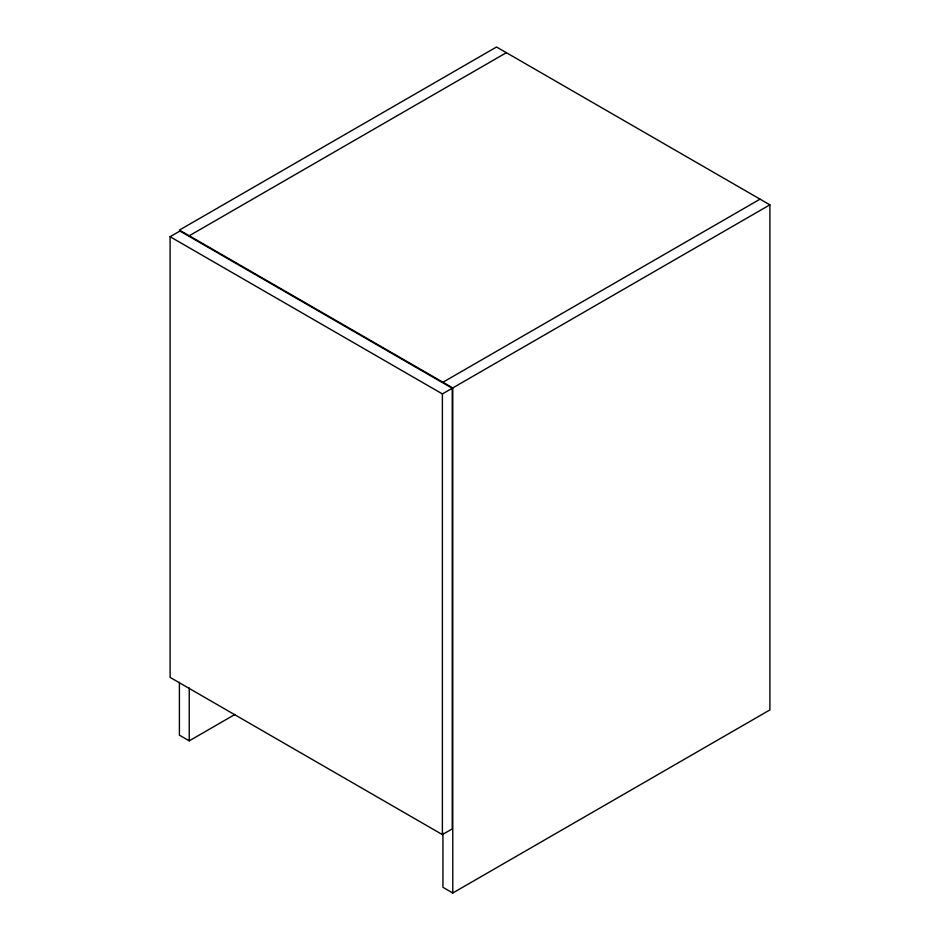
<?xml version="1.0" encoding="UTF-8"?>
<svg xmlns="http://www.w3.org/2000/svg" width="940" height="940" viewBox="0 0 940 940"><rect width="100%" height="100%" fill="white"/><g stroke="black" fill="none" stroke-linecap="round" stroke-linejoin="round"><path stroke-width="1.41" d="M170.105 236.716L179.939 231.04L452.234 388.244L452.234 828.916L442.387 834.602L170.105 677.399L170.105 236.716L442.387 393.919L452.234 388.244M189.234 235.775L506.355 52.687M442.94 382.239L760.061 199.151M769.895 204.838L496.52 47L179.399 230.089L452.774 387.926L769.895 204.838L769.895 709.911L452.774 893L442.94 887.313L442.94 832.993M179.399 682.311L179.399 735.162L189.234 740.849L234.906 714.482M452.774 387.926L452.774 893M442.387 393.919L442.387 834.602M189.234 687.986L189.234 740.849"/></g></svg>
